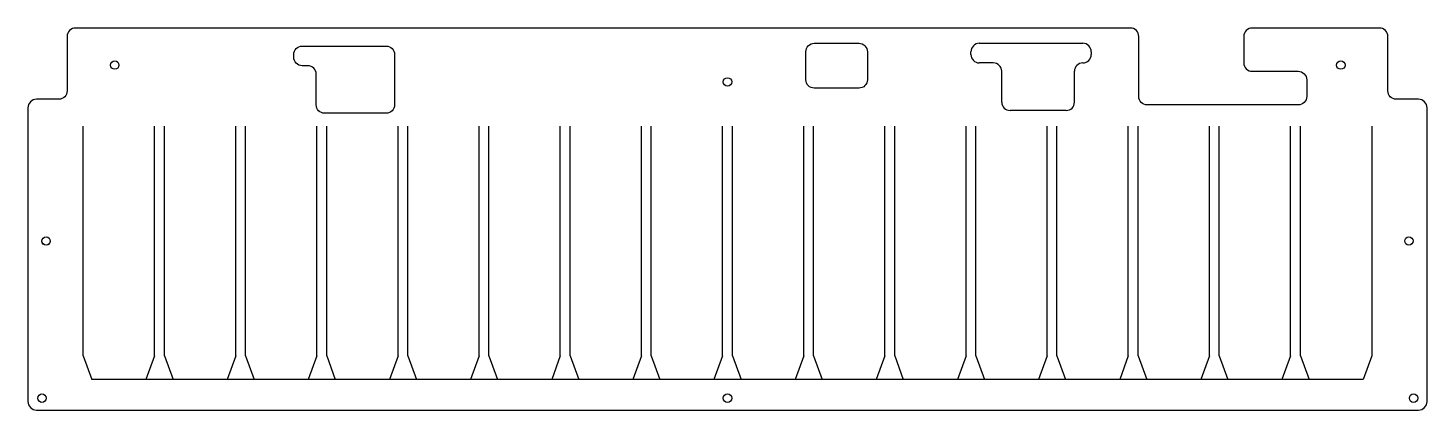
# Model space of a CAD drawing. Header units: millimetres. Extents: x 0 to 500, y 0 to 136.
import ezdxf

# ---------------------------------------------------------------- set-up
doc = ezdxf.new("R2010")
doc.units = ezdxf.units.MM
doc.layers.get('0').update_dxf_attribs({"linetype": 'CONTINUOUS'})

msp = doc.modelspace()

# ---------------------------------------------------------------- linework, layer by layer
for p, q in [((340, 131), (377, 131)), ((337, 127), (337, 128)), ((380, 128), (380, 127)), ((345, 124), (340, 124)), ((348, 110), (348, 121)), ((374, 110), (374, 121)), ((371, 107), (351, 107)), ((19.75, 19.35), (19.75, 101.35)), ((45.25, 19.35), (45.25, 101.35)), ((48.75, 19.35), (48.75, 101.35)), ((74.25, 19.35), (74.25, 101.35)), ((77.75, 19.35), (77.75, 101.35)), ((103.25, 19.35), (103.25, 101.35)), ((106.75, 19.35), (106.75, 101.35)), ((132.25, 19.35), (132.25, 101.35)), ((135.75, 19.35), (135.75, 101.35)), ((161.25, 19.35), (161.25, 101.35)), ((164.75, 19.35), (164.75, 101.35)), ((190.25, 19.35), (190.25, 101.35)), ((193.75, 19.35), (193.75, 101.35)), ((219.25, 19.35), (219.25, 101.35)), ((222.75, 19.35), (222.75, 101.35)), ((248.25, 19.35), (248.25, 101.35)), ((251.75, 19.35), (251.75, 101.35)), ((277.25, 19.35), (277.25, 101.35)), ((280.75, 19.35), (280.75, 101.35)), ((306.25, 19.35), (306.25, 101.35)), ((309.75, 19.35), (309.75, 101.35)), ((335.25, 19.35), (335.25, 101.35)), ((338.75, 19.35), (338.75, 101.35)), ((364.25, 19.35), (364.25, 101.35)), ((367.75, 19.35), (367.75, 101.35)), ((393.25, 19.35), (393.25, 101.35)), ((396.75, 19.35), (396.75, 101.35)), ((422.25, 19.35), (422.25, 101.35)), ((425.75, 19.35), (425.75, 101.35)), ((451.25, 19.35), (451.25, 101.35)), ((454.75, 19.35), (454.75, 101.35)), ((480.25, 101.35), (480.25, 19.35)), ((19.75, 19.35), (22.83, 10.89)), ((45.25, 19.35), (42.17, 10.89)), ((48.75, 19.35), (51.83, 10.89)), ((74.25, 19.35), (71.17, 10.89)), ((77.75, 19.35), (80.83, 10.89)), ((103.25, 19.35), (100.17, 10.89)), ((106.75, 19.35), (109.83, 10.89)), ((132.25, 19.35), (129.17, 10.89)), ((135.75, 19.35), (138.83, 10.89)), ((161.25, 19.35), (158.17, 10.89)), ((164.75, 19.35), (167.83, 10.89)), ((190.25, 19.35), (187.17, 10.89)), ((193.75, 19.35), (196.83, 10.89)), ((219.25, 19.35), (216.17, 10.89)), ((222.75, 19.35), (225.83, 10.89)), ((248.25, 19.35), (245.17, 10.89)), ((251.75, 19.35), (254.83, 10.89)), ((277.25, 19.35), (274.17, 10.89)), ((280.75, 19.35), (283.83, 10.89)), ((306.25, 19.35), (303.17, 10.89)), ((309.75, 19.35), (312.83, 10.89)), ((335.25, 19.35), (332.17, 10.89)), ((338.75, 19.35), (341.83, 10.89)), ((364.25, 19.35), (361.17, 10.89)), ((367.75, 19.35), (370.83, 10.89)), ((393.25, 19.35), (390.17, 10.89)), ((396.75, 19.35), (399.83, 10.89)), ((422.25, 19.35), (419.17, 10.89)), ((425.75, 19.35), (428.83, 10.89)), ((451.25, 19.35), (448.17, 10.89)), ((454.75, 19.35), (457.83, 10.89)), ((480.25, 19.35), (477.17, 10.89)), ((42.17, 10.89), (22.83, 10.89)), ((51.83, 10.89), (42.17, 10.89)), ((71.17, 10.89), (51.83, 10.89)), ((80.83, 10.89), (71.17, 10.89)), ((100.17, 10.89), (80.83, 10.89)), ((109.83, 10.89), (100.17, 10.89)), ((129.17, 10.89), (109.83, 10.89)), ((138.83, 10.89), (129.17, 10.89)), ((158.17, 10.89), (138.83, 10.89)), ((167.83, 10.89), (158.17, 10.89)), ((187.17, 10.89), (167.83, 10.89)), ((196.83, 10.89), (187.17, 10.89)), ((216.17, 10.89), (196.83, 10.89)), ((225.83, 10.89), (216.17, 10.89)), ((245.17, 10.89), (225.83, 10.89)), ((254.83, 10.89), (245.17, 10.89)), ((274.17, 10.89), (254.83, 10.89)), ((283.83, 10.89), (274.17, 10.89)), ((303.17, 10.89), (283.83, 10.89)), ((312.83, 10.89), (303.17, 10.89)), ((332.17, 10.89), (312.83, 10.89)), ((341.83, 10.89), (332.17, 10.89)), ((361.17, 10.89), (341.83, 10.89)), ((370.83, 10.89), (361.17, 10.89)), ((390.17, 10.89), (370.83, 10.89)), ((399.83, 10.89), (390.17, 10.89)), ((419.17, 10.89), (399.83, 10.89)), ((428.83, 10.89), (419.17, 10.89)), ((448.17, 10.89), (428.83, 10.89)), ((457.83, 10.89), (448.17, 10.89)), ((477.17, 10.89), (457.83, 10.89))]:
    msp.add_line(p, q)
for points in [[(0, 3, 0.414214), (3, 0), (497, 0, 0.414214), (500, 3), (500, 108, 0.414214), (497, 111), (489, 111, -0.414214), (486, 114), (486, 133.47, 0.414214), (483, 136.47), (437.53, 136.47, 0.414214), (434.53, 133.47), (434.53, 124, 0.414214), (437.53, 121), (454, 121, -0.414214), (457, 118), (457, 112, -0.414214), (454, 109), (400, 109, -0.414214), (397, 112), (397, 133.47, 0.414214), (394, 136.47), (17, 136.47, 0.414214), (14, 133.47), (14, 114, -0.414214), (11, 111), (3, 111, 0.414214), (0, 108)], [(128, 106), (106, 106, -0.414214), (103, 109), (103, 120, 0.414214), (100, 123), (98, 123, -0.414214), (95, 126), (95, 127, -0.414214), (98, 130), (128, 130, -0.414214), (131, 127), (131, 123), (131, 109, -0.414214)], [(300, 128), (300, 118, -0.414214), (297, 115), (281, 115, -0.414214), (278, 118), (278, 128, -0.414214), (281, 131), (297, 131, -0.414214)]]:
    msp.add_lwpolyline(points, format="xyb", close=True)
for centre in [(31, 123.22), (31, 123.22), (469.2, 123.22), (250, 117.22), (6.47, 60.35), (6.47, 60.38), (493.52, 60.38), (5, 4.22), (250, 4.22), (495.2, 4.22)]:
    msp.add_circle(centre, 1.5)
for centre, start, end in [((340, 128), 90, 180), ((377, 128), 0, 90), ((340, 127), 180, 270), ((377, 127), -90, 0), ((345, 121), 0, 90), ((377, 121), 90, 180), ((351, 110), 180, 270), ((371, 110), -90, 0)]:
    msp.add_arc(centre, 3, start, end)

doc.saveas('drawing.dxf')
